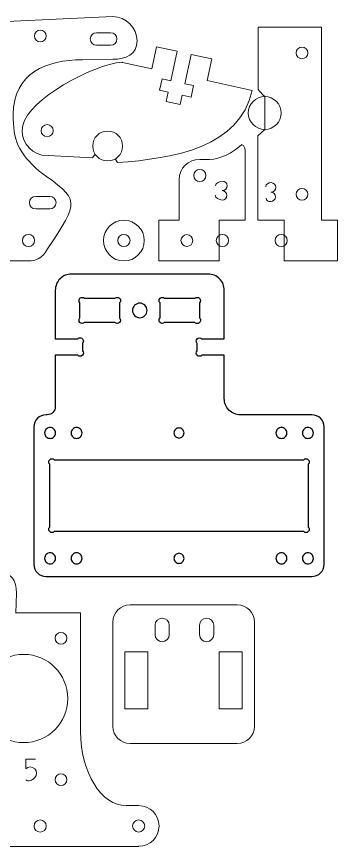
# Model space of a CAD drawing. Header units: inches. Extents: x -63 to 170, y -52 to 174.
# Drawn here: x 90.4 to 169.8, y -38.6 to 166.5 of the extents above; entities that cross this region are included whole.
import ezdxf

# ---------------------------------------------------------------- set-up
doc = ezdxf.new("R2010")
doc.units = ezdxf.units.IN
doc.header["$MEASUREMENT"] = 0
doc.layers.add('LAYER_1', color=18, linetype='Continuous')

# ---------------------------------------------------------------- blocks, each defined once
blk = doc.blocks.new('block 2')
at = {"color": 7, "lineweight": 9, "true_color": 0xffffff}
blk.add_lwpolyline([(-64.02, 131.9), (-69.67, 131.9), (-69.67, 145.98), (-64.02, 145.98), (-64.02, 131.9)], dxfattribs=at)
blk = doc.blocks.new('block 3')
at = {"color": 7, "lineweight": 9, "true_color": 0xffffff}
blk.add_lwpolyline([(-40.67, 145.98), (-46.32, 145.98), (-46.32, 131.9), (-40.67, 131.9), (-40.67, 145.98)], dxfattribs=at)
blk = doc.blocks.new('block 4')
at = {"color": 7, "lineweight": 9, "true_color": 0xffffff}
blk.add_open_spline([(-37.62, 153.37), (-37.62, 155.71), (-39.51, 157.6), (-41.85, 157.6), (-41.85, 157.6), (-68.38, 157.6), (-68.38, 157.6), (-70.72, 157.6), (-72.62, 155.71), (-72.62, 153.37), (-72.62, 153.37), (-72.62, 127.58), (-72.62, 127.58), (-72.62, 125.24), (-70.72, 123.35), (-68.38, 123.35), (-68.38, 123.35), (-41.85, 123.35), (-41.85, 123.35), (-39.51, 123.35), (-37.62, 125.24), (-37.62, 127.58), (-37.62, 127.58), (-37.62, 153.37), (-37.62, 153.37)], degree=3, knots=[0, 0, 0, 0, 1, 1, 1, 2, 2, 2, 3, 3, 3, 4, 4, 4, 5, 5, 5, 6, 6, 6, 7, 7, 7, 8, 8, 8, 8], dxfattribs=at)
blk = doc.blocks.new('block 5')
at = {"color": 7, "lineweight": 9, "true_color": 0xffffff}
blk.add_open_spline([(-58.69, 152.57), (-58.69, 153.53), (-59.47, 154.32), (-60.44, 154.32), (-61.41, 154.32), (-62.19, 153.53), (-62.19, 152.57), (-62.19, 152.57), (-62.19, 150.26), (-62.19, 150.26), (-62.19, 149.29), (-61.41, 148.51), (-60.44, 148.51), (-59.47, 148.51), (-58.69, 149.29), (-58.69, 150.26), (-58.69, 150.26), (-58.69, 152.57), (-58.69, 152.57)], degree=3, knots=[0, 0, 0, 0, 1, 1, 1, 2, 2, 2, 3, 3, 3, 4, 4, 4, 5, 5, 5, 6, 6, 6, 6], dxfattribs=at)
blk = doc.blocks.new('block 6')
at = {"color": 7, "lineweight": 9, "true_color": 0xffffff}
blk.add_open_spline([(-47.69, 152.57), (-47.69, 153.53), (-48.47, 154.32), (-49.44, 154.32), (-50.41, 154.32), (-51.19, 153.53), (-51.19, 152.57), (-51.19, 152.57), (-51.19, 150.26), (-51.19, 150.26), (-51.19, 149.29), (-50.41, 148.51), (-49.44, 148.51), (-48.47, 148.51), (-47.69, 149.29), (-47.69, 150.26), (-47.69, 150.26), (-47.69, 152.57), (-47.69, 152.57)], degree=3, knots=[0, 0, 0, 0, 1, 1, 1, 2, 2, 2, 3, 3, 3, 4, 4, 4, 5, 5, 5, 6, 6, 6, 6], dxfattribs=at)
blk = doc.blocks.new('block 7')
at = {"color": 7, "lineweight": 9, "true_color": 0xffffff}
blk.add_lwpolyline([(169.8, 106.12), (169.8, 106.12)], dxfattribs=at)
blk = doc.blocks.new('block 11')
at = {"color": 7, "lineweight": 9, "true_color": 0xffffff}
blk.add_open_spline([(97.97, 136.82), (97.14, 136.82), (96.46, 137.5), (96.46, 138.33), (96.46, 139.16), (97.14, 139.84), (97.97, 139.84), (98.8, 139.84), (99.48, 139.16), (99.48, 138.33), (99.48, 137.5), (98.8, 136.82), (97.97, 136.82)], degree=3, knots=[0, 0, 0, 0, 1, 1, 1, 2, 2, 2, 3, 3, 3, 4, 4, 4, 4], dxfattribs=at)
blk = doc.blocks.new('block 12')
at = {"color": 7, "lineweight": 9, "true_color": 0xffffff}
blk.add_open_spline([(116.65, 134.54), (116.65, 136.59), (114.99, 138.24), (112.95, 138.24), (110.9, 138.24), (109.25, 136.59), (109.25, 134.54), (109.25, 132.5), (110.9, 130.84), (112.95, 130.84), (114.99, 130.84), (116.65, 132.5), (116.65, 134.54)], degree=3, knots=[0, 0, 0, 0, 1, 1, 1, 2, 2, 2, 3, 3, 3, 4, 4, 4, 4], dxfattribs=at)
blk = doc.blocks.new('block 13')
at = {"color": 7, "lineweight": 9, "true_color": 0xffffff}
blk.add_open_spline([(114.78, 131.34), (114.78, 131.34), (115.35, 130.45), (115.35, 130.45), (129.25, 131.41), (145.65, 134.18), (148.72, 148.3), (148.72, 148.3), (137.56, 150.72), (137.56, 150.72), (137.56, 150.72), (138.73, 156.09), (138.73, 156.09), (138.73, 156.09), (133.63, 157.2), (133.63, 157.2), (133.63, 157.2), (132.05, 149.93), (132.05, 149.93), (132.05, 149.93), (134.22, 149.46), (134.22, 149.46), (134.22, 149.46), (133.6, 146.61), (133.6, 146.61), (133.6, 146.61), (131.42, 147.08), (131.42, 147.08), (131.42, 147.08), (130.93, 144.78), (130.93, 144.78), (130.93, 144.78), (127.45, 145.54), (127.45, 145.54), (127.45, 145.54), (127.95, 147.84), (127.95, 147.84), (127.95, 147.84), (125.78, 148.31), (125.78, 148.31), (125.78, 148.31), (126.4, 151.16), (126.4, 151.16), (126.4, 151.16), (128.57, 150.69), (128.57, 150.69), (128.57, 150.69), (130.15, 157.96), (130.15, 157.96), (130.15, 157.96), (125.05, 159.07), (125.05, 159.07), (125.05, 159.07), (123.92, 153.61), (123.92, 153.61), (123.92, 153.61), (116.59, 155.19), (116.59, 155.19), (116.59, 155.19), (116.55, 155.28), (116.55, 155.28), (109.2, 154.69), (93.3, 146.02), (91.92, 139.65), (91.19, 136.31), (93.31, 133.01), (96.66, 132.28), (96.66, 132.28), (109.22, 131.59), (109.22, 131.59), (109.22, 131.59), (109.87, 132.5), (109.87, 132.5)], degree=3, knots=[0, 0, 0, 0, 1, 1, 1, 2, 2, 2, 3, 3, 3, 4, 4, 4, 5, 5, 5, 6, 6, 6, 7, 7, 7, 8, 8, 8, 9, 9, 9, 10, 10, 10, 11, 11, 11, 12, 12, 12, 13, 13, 13, 14, 14, 14, 15, 15, 15, 16, 16, 16, 17, 17, 17, 18, 18, 18, 19, 19, 19, 20, 20, 20, 21, 21, 21, 22, 22, 22, 23, 23, 23, 24, 24, 24, 24], dxfattribs=at)
blk = doc.blocks.new('block 30')
at = {"color": 7, "lineweight": 9, "true_color": 0xffffff}
blk.add_open_spline([(116.97, 109.66), (116.14, 109.66), (115.47, 110.33), (115.47, 111.17), (115.47, 112), (116.14, 112.68), (116.97, 112.68), (117.81, 112.68), (118.48, 112), (118.48, 111.17), (118.48, 110.33), (117.81, 109.66), (116.97, 109.66)], degree=3, knots=[0, 0, 0, 0, 1, 1, 1, 2, 2, 2, 3, 3, 3, 4, 4, 4, 4], dxfattribs=at)
blk = doc.blocks.new('block 31')
at = {"color": 7, "lineweight": 9, "true_color": 0xffffff}
blk.add_open_spline([(122.01, 111.16), (122.01, 113.94), (119.75, 116.19), (116.97, 116.19), (114.19, 116.19), (111.94, 113.94), (111.94, 111.16), (111.94, 108.38), (114.19, 106.12), (116.97, 106.12), (119.75, 106.12), (122.01, 108.38), (122.01, 111.16)], degree=3, knots=[0, 0, 0, 0, 1, 1, 1, 2, 2, 2, 3, 3, 3, 4, 4, 4, 4], dxfattribs=at)
blk = doc.blocks.new('block 32')
at = {"color": 7, "lineweight": 9, "true_color": 0xffffff}
blk.add_open_spline([(141.34, 109.66), (140.51, 109.66), (139.83, 110.34), (139.83, 111.17), (139.83, 112), (140.51, 112.68), (141.34, 112.68), (142.17, 112.68), (142.85, 112), (142.85, 111.17), (142.85, 110.34), (142.17, 109.66), (141.34, 109.66)], degree=3, knots=[0, 0, 0, 0, 1, 1, 1, 2, 2, 2, 3, 3, 3, 4, 4, 4, 4], dxfattribs=at)
blk = doc.blocks.new('block 33')
at = {"color": 7, "lineweight": 9, "true_color": 0xffffff}
blk.add_open_spline([(137.25, 127.22), (137.25, 128.06), (136.58, 128.73), (135.75, 128.73), (134.91, 128.73), (134.24, 128.06), (134.24, 127.22), (134.24, 126.39), (134.91, 125.72), (135.75, 125.72), (136.58, 125.72), (137.25, 126.39), (137.25, 127.22)], degree=3, knots=[0, 0, 0, 0, 1, 1, 1, 2, 2, 2, 3, 3, 3, 4, 4, 4, 4], dxfattribs=at)
blk = doc.blocks.new('block 34')
at = {"color": 7, "lineweight": 9, "true_color": 0xffffff}
blk.add_open_spline([(134, 111.17), (134, 111.97), (133.35, 112.62), (132.54, 112.62), (131.74, 112.62), (131.09, 111.97), (131.09, 111.17), (131.09, 110.36), (131.74, 109.71), (132.54, 109.71), (133.35, 109.71), (134, 110.36), (134, 111.17)], degree=3, knots=[0, 0, 0, 0, 1, 1, 1, 2, 2, 2, 3, 3, 3, 4, 4, 4, 4], dxfattribs=at)
blk = doc.blocks.new('block 35')
at = {"color": 7, "lineweight": 9, "true_color": 0xffffff}
blk.add_open_spline([(141.36, 123.54), (142.01, 123.54), (142.53, 124.07), (142.53, 124.71), (142.53, 125.35), (142.01, 125.87), (141.36, 125.87), (140.72, 125.87), (139.65, 125.35), (139.65, 124.71)], degree=3, knots=[0, 0, 0, 0, 1, 1, 1, 2, 2, 2, 3, 3, 3, 3], dxfattribs=at)
blk = doc.blocks.new('block 36')
at = {"color": 7, "lineweight": 9, "true_color": 0xffffff}
blk.add_open_spline([(139.56, 122.36), (139.55, 121.72), (140.61, 121.19), (141.25, 121.18), (141.9, 121.17), (142.43, 121.68), (142.44, 122.32), (142.45, 122.96), (141.94, 123.49), (141.3, 123.51)], degree=3, knots=[0, 0, 0, 0, 1, 1, 1, 2, 2, 2, 3, 3, 3, 3], dxfattribs=at)
blk = doc.blocks.new('block 37')
at = {"color": 7, "lineweight": 9, "true_color": 0xffffff}
blk.add_open_spline([(147, 133.26), (147, 133.51), (146.88, 134.88), (146.07, 134.88), (146.07, 134.88), (146.03, 134.84), (146.03, 134.84), (143.81, 132.82), (140.76, 131.22), (138.27, 131.22), (138.27, 131.22), (135.75, 131.22), (135.75, 131.22), (132.92, 131.22), (130.62, 129.05), (130.62, 126.22), (130.62, 126.22), (130.62, 116.19), (130.62, 116.19), (130.62, 116.19), (125.59, 116.19), (125.59, 116.19), (125.59, 116.19), (125.59, 106.12), (125.59, 106.12), (125.59, 106.12), (140.57, 106.12), (140.57, 106.12), (140.57, 106.12), (140.57, 116.17), (140.57, 116.17), (140.57, 116.17), (147, 116.17), (147, 116.17), (147, 116.17), (147, 133.35), (147, 133.35), (147, 133.35), (147, 133.26), (147, 133.26)], degree=3, knots=[0, 0, 0, 0, 1, 1, 1, 2, 2, 2, 3, 3, 3, 4, 4, 4, 5, 5, 5, 6, 6, 6, 7, 7, 7, 8, 8, 8, 9, 9, 9, 10, 10, 10, 11, 11, 11, 12, 12, 12, 13, 13, 13, 13], dxfattribs=at)
blk = doc.blocks.new('block 40')
at = {"color": 7, "lineweight": 9, "true_color": 0xffffff}
blk.add_open_spline([(161.03, 121.13), (160.22, 121.13), (159.57, 121.78), (159.57, 122.59), (159.57, 123.39), (160.22, 124.05), (161.03, 124.05), (161.83, 124.05), (162.49, 123.39), (162.49, 122.59), (162.49, 121.78), (161.83, 121.13), (161.03, 121.13)], degree=3, knots=[0, 0, 0, 0, 1, 1, 1, 2, 2, 2, 3, 3, 3, 4, 4, 4, 4], dxfattribs=at)
blk = doc.blocks.new('block 41')
at = {"color": 7, "lineweight": 9, "true_color": 0xffffff}
blk.add_open_spline([(162.49, 157.57), (162.49, 158.37), (161.83, 159.02), (161.03, 159.02), (160.22, 159.02), (159.57, 158.37), (159.57, 157.57), (159.57, 156.76), (160.22, 156.11), (161.03, 156.11), (161.83, 156.11), (162.49, 156.76), (162.49, 157.57)], degree=3, knots=[0, 0, 0, 0, 1, 1, 1, 2, 2, 2, 3, 3, 3, 4, 4, 4, 4], dxfattribs=at)
blk = doc.blocks.new('block 42')
at = {"color": 7, "lineweight": 9, "true_color": 0xffffff}
blk.add_open_spline([(157.39, 111.17), (157.39, 112), (156.72, 112.68), (155.89, 112.68), (155.05, 112.68), (154.38, 112), (154.38, 111.17), (154.38, 110.34), (155.05, 109.66), (155.89, 109.66), (156.72, 109.66), (157.39, 110.34), (157.39, 111.17)], degree=3, knots=[0, 0, 0, 0, 1, 1, 1, 2, 2, 2, 3, 3, 3, 4, 4, 4, 4], dxfattribs=at)
blk = doc.blocks.new('block 43')
at = {"color": 7, "lineweight": 9, "true_color": 0xffffff}
blk.add_open_spline([(155.89, 142.7), (155.89, 144.95), (154.07, 146.77), (151.82, 146.77), (149.57, 146.77), (147.75, 144.95), (147.75, 142.7), (147.75, 140.45), (149.57, 138.63), (151.82, 138.63), (154.07, 138.63), (155.89, 140.45), (155.89, 142.7)], degree=3, knots=[0, 0, 0, 0, 1, 1, 1, 2, 2, 2, 3, 3, 3, 4, 4, 4, 4], dxfattribs=at)
blk = doc.blocks.new('block 44')
at = {"color": 7, "lineweight": 9, "true_color": 0xffffff}
blk.add_open_spline([(153.39, 123.15), (154.03, 123.15), (154.55, 123.67), (154.55, 124.32), (154.55, 124.96), (154.03, 125.48), (153.39, 125.48), (152.75, 125.48), (152.07, 125.12), (152.07, 124.48)], degree=3, knots=[0, 0, 0, 0, 1, 1, 1, 2, 2, 2, 3, 3, 3, 3], dxfattribs=at)
blk = doc.blocks.new('block 45')
at = {"color": 7, "lineweight": 9, "true_color": 0xffffff}
blk.add_open_spline([(152.18, 121.65), (152.16, 121.01), (152.64, 120.8), (153.28, 120.79), (153.92, 120.77), (154.45, 121.29), (154.47, 121.93), (154.48, 122.57), (153.97, 123.1), (153.33, 123.11)], degree=3, knots=[0, 0, 0, 0, 1, 1, 1, 2, 2, 2, 3, 3, 3, 3], dxfattribs=at)
blk = doc.blocks.new('block 46')
at = {"color": 7, "lineweight": 9, "true_color": 0xffffff}
blk.add_open_spline([(169.8, 106.12), (169.8, 106.12), (169.8, 116.18), (169.8, 116.18), (169.8, 116.18), (165.89, 116.18), (165.89, 116.18), (165.89, 116.18), (165.89, 163.9), (165.89, 163.9), (165.89, 163.9), (150.22, 163.9), (150.22, 163.9), (150.22, 163.9), (150.22, 148.4), (150.22, 148.4), (150.22, 148.4), (150.15, 148.54), (150.15, 148.54), (150.66, 147.98), (151.21, 147.4), (151.82, 146.77), (151.82, 146.77), (151.82, 138.63), (151.82, 138.63), (151.82, 138.63), (150.11, 137.03), (150.11, 137.03), (150.11, 137.03), (150.11, 116.17), (150.11, 116.17), (150.11, 116.17), (156.64, 116.17), (156.64, 116.17), (156.64, 116.17), (156.64, 106.12), (156.64, 106.12), (156.64, 106.12), (169.8, 106.12), (169.8, 106.12)], degree=3, knots=[0, 0, 0, 0, 1, 1, 1, 2, 2, 2, 3, 3, 3, 4, 4, 4, 5, 5, 5, 6, 6, 6, 7, 7, 7, 8, 8, 8, 9, 9, 9, 10, 10, 10, 11, 11, 11, 12, 12, 12, 13, 13, 13, 13], dxfattribs=at)
blk = doc.blocks.new('block 48')
at = {"color": 7, "lineweight": 9, "true_color": 0xffffff}
blk.add_open_spline([(100.18, 120.53), (100.18, 121.38), (99.49, 122.07), (98.64, 122.07), (98.64, 122.07), (95.14, 122.07), (95.14, 122.07), (94.29, 122.07), (93.6, 121.38), (93.6, 120.53), (93.6, 119.67), (94.29, 118.98), (95.14, 118.98), (95.14, 118.98), (98.64, 118.98), (98.64, 118.98), (99.49, 118.98), (100.18, 119.67), (100.18, 120.53)], degree=3, knots=[0, 0, 0, 0, 1, 1, 1, 2, 2, 2, 3, 3, 3, 4, 4, 4, 5, 5, 5, 6, 6, 6, 6], dxfattribs=at)
blk = doc.blocks.new('block 50')
at = {"color": 7, "lineweight": 9, "true_color": 0xffffff}
blk.add_open_spline([(115.22, 161.01), (115.22, 161.87), (114.53, 162.56), (113.68, 162.56), (113.68, 162.56), (110.18, 162.56), (110.18, 162.56), (109.33, 162.56), (108.64, 161.87), (108.64, 161.01), (108.64, 160.16), (109.33, 159.46), (110.18, 159.46), (110.18, 159.46), (113.68, 159.46), (113.68, 159.46), (114.53, 159.46), (115.22, 160.16), (115.22, 161.01)], degree=3, knots=[0, 0, 0, 0, 1, 1, 1, 2, 2, 2, 3, 3, 3, 4, 4, 4, 5, 5, 5, 6, 6, 6, 6], dxfattribs=at)
blk = doc.blocks.new('block 53')
at = {"color": 7, "lineweight": 9, "true_color": 0xffffff}
blk.add_open_spline([(94.88, 111.17), (94.88, 112), (94.21, 112.68), (93.37, 112.68), (92.54, 112.68), (91.87, 112), (91.87, 111.17), (91.87, 110.34), (92.54, 109.66), (93.37, 109.66), (94.21, 109.66), (94.88, 110.34), (94.88, 111.17)], degree=3, knots=[0, 0, 0, 0, 1, 1, 1, 2, 2, 2, 3, 3, 3, 4, 4, 4, 4], dxfattribs=at)
blk = doc.blocks.new('block 60')
at = {"color": 7, "lineweight": 9, "true_color": 0xffffff}
blk.add_open_spline([(97.73, 161.74), (97.73, 162.55), (97.07, 163.2), (96.27, 163.2), (95.46, 163.2), (94.81, 162.55), (94.81, 161.74), (94.81, 160.94), (95.46, 160.29), (96.27, 160.29), (97.07, 160.29), (97.73, 160.94), (97.73, 161.74)], degree=3, knots=[0, 0, 0, 0, 1, 1, 1, 2, 2, 2, 3, 3, 3, 4, 4, 4, 4], dxfattribs=at)
blk = doc.blocks.new('block 64')
at = {"color": 7, "lineweight": 9, "true_color": 0xffffff}
blk.add_open_spline([(98.03, 109.08), (106.12, 121.08), (106.12, 121.08), (96.03, 128.31), (90.81, 132.85), (89.57, 136.1), (89.57, 142.3), (89.57, 152.64), (97.99, 155.86), (106.65, 155.86), (106.65, 155.86), (106.75, 155.86), (106.75, 155.86), (106.75, 155.86), (114.19, 155.99), (114.19, 155.99), (117.52, 155.99), (120.22, 157.18), (120.22, 160.51), (120.22, 163.84), (117.52, 166.54), (114.19, 166.54), (114.19, 166.54), (58.13, 163.9), (58.13, 163.9), (58.13, 154.43), (57.71, 152.47), (62, 145.65), (62, 145.65), (62, 139.81), (62, 139.81), (62, 136.38), (55.72, 131.22), (51.25, 131.22), (51.25, 131.22), (48.73, 131.22), (48.73, 131.22), (45.9, 131.22), (43.61, 129.05), (43.61, 126.22), (43.61, 126.22), (43.61, 116.19), (43.61, 116.19), (43.61, 116.19), (29.57, 116.19), (29.57, 116.19), (29.57, 116.19), (29.96, 116.2), (29.96, 116.2), (27.18, 116.2), (24.92, 113.95), (24.92, 111.17), (24.92, 108.39), (27.18, 106.13), (29.96, 106.13), (29.96, 106.13), (30, 106.12), (30, 106.12), (30, 106.12), (54.56, 106.12), (54.56, 106.12), (54.56, 106.12), (54.56, 116.17), (54.56, 116.17), (54.56, 116.17), (68.62, 116.17), (68.62, 116.17), (68.62, 116.17), (68.62, 106.12), (68.62, 106.12), (68.62, 106.12), (93.28, 106.12), (93.28, 106.12), (95.19, 106.12), (96.87, 106.81), (98.03, 109.08)], degree=3, knots=[0, 0, 0, 0, 1, 1, 1, 2, 2, 2, 3, 3, 3, 4, 4, 4, 5, 5, 5, 6, 6, 6, 7, 7, 7, 8, 8, 8, 9, 9, 9, 10, 10, 10, 11, 11, 11, 12, 12, 12, 13, 13, 13, 14, 14, 14, 15, 15, 15, 16, 16, 16, 17, 17, 17, 18, 18, 18, 19, 19, 19, 20, 20, 20, 21, 21, 21, 22, 22, 22, 23, 23, 23, 24, 24, 24, 25, 25, 25, 25], dxfattribs=at)
blk = doc.blocks.new('block 66')
at = {"color": 7, "lineweight": 9, "true_color": 0xffffff}
blk.add_open_spline([(285.34, 111.18), (285.34, 112.01), (284.67, 112.69), (283.83, 112.69), (283, 112.69), (282.33, 112.01), (282.33, 111.18), (282.33, 110.35), (283, 109.67), (283.83, 109.67), (284.67, 109.67), (285.34, 110.35), (285.34, 111.18)], degree=3, knots=[0, 0, 0, 0, 1, 1, 1, 2, 2, 2, 3, 3, 3, 4, 4, 4, 4], dxfattribs=at)
blk = doc.blocks.new('block 67')
at = {"color": 7, "lineweight": 9, "true_color": 0xffffff}
blk.add_open_spline([(266.29, 142.7), (266.29, 148.72), (261.41, 153.6), (255.39, 153.6), (249.37, 153.6), (244.49, 148.72), (244.49, 142.7), (244.49, 136.68), (249.37, 131.8), (255.39, 131.8), (261.41, 131.8), (266.29, 136.68), (266.29, 142.7)], degree=3, knots=[0, 0, 0, 0, 1, 1, 1, 2, 2, 2, 3, 3, 3, 4, 4, 4, 4], dxfattribs=at)
blk = doc.blocks.new('block 68')
at = {"color": 7, "lineweight": 9, "true_color": 0xffffff}
blk.add_open_spline([(266.07, 122.63), (266.07, 123.44), (265.42, 124.09), (264.61, 124.09), (263.81, 124.09), (263.15, 123.44), (263.15, 122.63), (263.15, 121.83), (263.81, 121.18), (264.61, 121.18), (265.42, 121.18), (266.07, 121.83), (266.07, 122.63)], degree=3, knots=[0, 0, 0, 0, 1, 1, 1, 2, 2, 2, 3, 3, 3, 4, 4, 4, 4], dxfattribs=at)
blk = doc.blocks.new('block 69')
at = {"color": 7, "lineweight": 9, "true_color": 0xffffff}
blk.add_open_spline([(266.07, 157.6), (266.07, 158.41), (265.42, 159.06), (264.61, 159.06), (263.81, 159.06), (263.15, 158.41), (263.15, 157.6), (263.15, 156.8), (263.81, 156.14), (264.61, 156.14), (265.42, 156.14), (266.07, 156.8), (266.07, 157.6)], degree=3, knots=[0, 0, 0, 0, 1, 1, 1, 2, 2, 2, 3, 3, 3, 4, 4, 4, 4], dxfattribs=at)
blk = doc.blocks.new('block 72')
at = {"color": 7, "lineweight": 9, "true_color": 0xffffff}
blk.add_open_spline([(260.96, 111.17), (260.96, 112), (260.29, 112.68), (259.46, 112.68), (258.62, 112.68), (257.95, 112), (257.95, 111.17), (257.95, 110.34), (258.62, 109.66), (259.46, 109.66), (260.29, 109.66), (260.96, 110.34), (260.96, 111.17)], degree=3, knots=[0, 0, 0, 0, 1, 1, 1, 2, 2, 2, 3, 3, 3, 4, 4, 4, 4], dxfattribs=at)
blk = doc.blocks.new('block 73')
at = {"color": 7, "lineweight": 9, "true_color": 0xffffff}
blk.add_open_spline([(255.9, 122.61), (256.51, 122.01), (257.5, 122.52), (258.11, 123.13), (258.71, 123.74), (258.71, 124.72), (258.11, 125.33), (257.5, 125.94), (256.51, 125.94), (255.9, 125.33)], degree=3, knots=[0, 0, 0, 0, 1, 1, 1, 2, 2, 2, 3, 3, 3, 3], dxfattribs=at)
blk = doc.blocks.new('block 74')
at = {"color": 7, "lineweight": 9, "true_color": 0xffffff}
blk.add_lwpolyline([(255.9, 125.33), (255.9, 127.67)], dxfattribs=at)
blk = doc.blocks.new('block 75')
at = {"color": 7, "lineweight": 9, "true_color": 0xffffff}
blk.add_lwpolyline([(255.9, 127.67), (258.27, 127.67)], dxfattribs=at)
blk = doc.blocks.new('block 76')
at = {"color": 7, "lineweight": 9, "true_color": 0xffffff}
blk.add_open_spline([(236.99, 116.2), (236.99, 116.2), (237.19, 116.21), (237.19, 116.21), (237.19, 116.21), (220.39, 116.21), (220.39, 116.21), (220.39, 116.21), (220.54, 116.21), (220.54, 116.21), (217.76, 116.21), (215.51, 113.96), (215.51, 111.18), (215.51, 108.4), (217.76, 106.15), (220.54, 106.15), (220.54, 106.15), (220.58, 106.14), (220.58, 106.14), (220.58, 106.14), (283.89, 106.14), (283.89, 106.14), (283.89, 106.14), (283.83, 106.15), (283.83, 106.15), (286.62, 106.15), (288.87, 108.4), (288.87, 111.18), (288.87, 113.96), (286.62, 116.22), (283.83, 116.22), (283.83, 116.22), (283.74, 116.21), (283.74, 116.21), (283.74, 116.21), (280.74, 116.21), (280.74, 116.21), (280.74, 116.21), (280.73, 116.2), (280.73, 116.2), (274.57, 116.2), (269.46, 124.41), (269.46, 134.56), (269.46, 134.56), (269.46, 134.58), (269.46, 134.58), (269.46, 134.58), (269.46, 163.9), (269.46, 163.9), (269.46, 163.9), (253.45, 163.9), (253.45, 163.9), (253.45, 163.9), (253.45, 163.84), (253.45, 163.84), (253.45, 163.84), (253.61, 168.73), (253.61, 168.73), (253.61, 172.13), (252.09, 173.63), (250.22, 173.63), (250.22, 173.63), (250.57, 173.61), (250.57, 173.61), (250.57, 173.61), (245.49, 173.64), (245.49, 173.64), (243.62, 173.64), (242.1, 172.14), (242.1, 168.74), (242.1, 168.74), (242.1, 163.84), (242.1, 163.84), (242.1, 163.84), (242.1, 163.93), (242.1, 163.93), (242.1, 158.04), (242.1, 158.04), (248.14, 150.84), (248.14, 150.84), (248.14, 134.56), (248.14, 134.56), (248.14, 124.41), (243.16, 116.2), (236.99, 116.2)], degree=3, knots=[0, 0, 0, 0, 1, 1, 1, 2, 2, 2, 3, 3, 3, 4, 4, 4, 5, 5, 5, 6, 6, 6, 7, 7, 7, 8, 8, 8, 9, 9, 9, 10, 10, 10, 11, 11, 11, 12, 12, 12, 13, 13, 13, 14, 14, 14, 15, 15, 15, 16, 16, 16, 17, 17, 17, 18, 18, 18, 19, 19, 19, 20, 20, 20, 21, 21, 21, 22, 22, 22, 23, 23, 23, 24, 24, 24, 25, 25, 25, 26, 26, 26, 27, 27, 27, 28, 28, 28, 28], dxfattribs=at)

msp = doc.modelspace()

# ---------------------------------------------------------------- linework, layer by layer
at = {"layer": 'LAYER_1', "color": 0}
for points in [[(166.5, 31.08), (166.5, 65.08, 0.414214), (163.5, 68.08), (145.8, 68.08, -0.414214), (141.8, 72.08), (141.8, 82.78), (136.25, 82.78, -1), (135.1, 83.93), (135.1, 85.73, -1), (136.25, 86.88), (141.8, 86.88), (141.8, 98.88, 0.414214), (137.8, 102.88), (104, 102.88, 0.414214), (100, 98.88), (100, 86.88), (105.55, 86.88, -1), (106.7, 85.73), (106.7, 83.93, -1), (105.55, 82.78), (100, 82.78), (100, 70.08, -0.414214), (98, 68.08), (97.7, 68.08, 0.414214), (94.7, 65.08), (94.7, 31.08, 0.414214), (97.7, 28.08), (163.5, 28.08, 0.414214)], [(114.75, 90.88), (107.25, 90.88, -1), (106.1, 92.03), (106.1, 95.73, -1), (107.25, 96.88), (114.75, 96.88, -1), (115.9, 95.73), (115.9, 92.03, -1)], [(134.55, 90.88), (127.05, 90.88, -1), (125.9, 92.03), (125.9, 95.73, -1), (127.05, 96.88), (134.55, 96.88, -1), (135.7, 95.73), (135.7, 92.03, -1)], [(119.1, 93.88, 0.414214), (120.9, 92.08, 0.414214), (122.7, 93.88, 0.414214), (120.9, 95.68, 0.414214)], [(97.35, 63.58, 0.414214), (98.7, 62.23, 0.414214), (100.05, 63.58, 0.414214), (98.7, 64.93, 0.414214)], [(103.9, 63.58, 0.414214), (105.25, 62.23, 0.414214), (106.6, 63.58, 0.414214), (105.25, 64.93, 0.414214)], [(129.35, 63.58, 0.414214), (130.6, 62.33, 0.414214), (131.85, 63.58, 0.414214), (130.6, 64.83, 0.414214)], [(154.6, 63.58, 0.414214), (155.95, 62.23, 0.414214), (157.3, 63.58, 0.414214), (155.95, 64.93, 0.414214)], [(161.15, 63.58, 0.414214), (162.5, 62.23, 0.414214), (163.85, 63.58, 0.414214), (162.5, 64.93, 0.414214)], [(161.45, 39.18), (99.75, 39.18, -1), (98.6, 40.33), (98.6, 55.83, -1), (99.75, 56.98), (161.45, 56.98, -1), (162.6, 55.83), (162.6, 40.33, -1)], [(97.35, 32.58, 0.414214), (98.7, 31.23, 0.414214), (100.05, 32.58, 0.414214), (98.7, 33.93, 0.414214)], [(103.9, 32.58, 0.414214), (105.25, 31.23, 0.414214), (106.6, 32.58, 0.414214), (105.25, 33.93, 0.414214)], [(129.35, 32.58, 0.414214), (130.6, 31.33, 0.414214), (131.85, 32.58, 0.414214), (130.6, 33.83, 0.414214)], [(154.6, 32.58, 0.414214), (155.95, 31.23, 0.414214), (157.3, 32.58, 0.414214), (155.95, 33.93, 0.414214)], [(161.15, 32.58, 0.414214), (162.5, 31.23, 0.414214), (163.85, 32.58, 0.414214), (162.5, 33.93, 0.414214)]]:
    msp.add_lwpolyline(points, format="xyb", close=True, dxfattribs=at)

# ---------------------------------------------------------------- block references
for name, p in [('block 64', (0, 0)), ('block 60', (0, 0)), ('block 50', (0, 0)), ('block 46', (0, 0)), ('block 13', (0, 0)), ('block 41', (0, 0)), ('block 43', (0, 0)), ('block 11', (0, 0)), ('block 12', (0, 0)), ('block 37', (0, 0)), ('block 33', (0, 0)), ('block 35', (0, 0)), ('block 44', (0, 0)), ('block 36', (0, 0)), ('block 45', (0, 0)), ('block 40', (0, 0)), ('block 48', (0, 0)), ('block 31', (0, 0)), ('block 53', (0, 0)), ('block 30', (0, 0)), ('block 34', (0, 0)), ('block 32', (0, 0)), ('block 42', (0, 0)), ('block 7', (0, 0)), ('block 76', (-163.21, -144.78)), ('block 4', (186.88, -136.54)), ('block 5', (186.88, -136.54)), ('block 6', (186.88, -136.54)), ('block 69', (-163.21, -144.78)), ('block 67', (-163.21, -144.78)), ('block 2', (186.88, -136.54)), ('block 3', (186.88, -136.54)), ('block 74', (-163.21, -144.78)), ('block 75', (-163.21, -144.78)), ('block 73', (-163.21, -144.78)), ('block 68', (-163.21, -144.78)), ('block 72', (-163.21, -144.78)), ('block 66', (-163.21, -144.78))]:
    msp.add_blockref(name, p)

doc.saveas('drawing.dxf')
